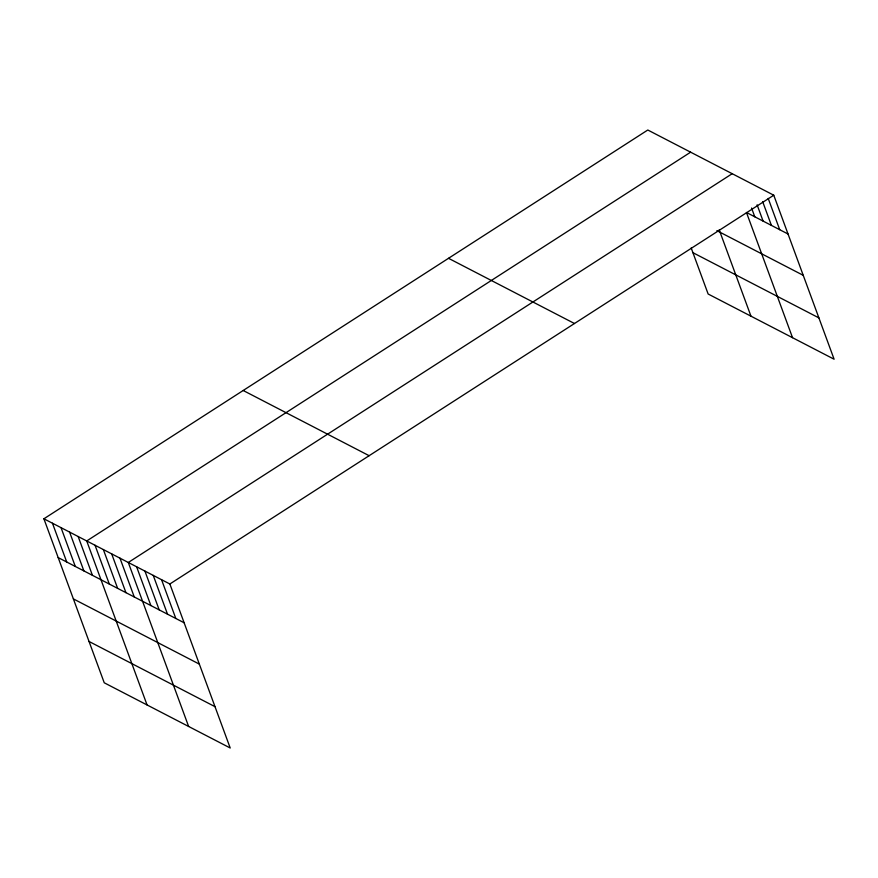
<?xml version="1.0" encoding="UTF-8"?>
<svg xmlns="http://www.w3.org/2000/svg" width="878" height="878" viewBox="0 0 878 878"><rect width="100%" height="100%" fill="white"/><g stroke="black" fill="none" stroke-linecap="round" stroke-linejoin="round"><path stroke-width="1.32" d="M43.9 518.788L169.86 583.991L230.201 747.99L104.241 682.788L43.9 518.788L647.799 130.01L773.759 195.212L834.1 359.212L708.14 294.009L691.195 247.958M690.624 152.179L86.724 540.958L147.065 704.957M732.197 173.701L128.298 562.48L188.627 726.468M169.86 583.991L773.759 195.212M788.038 234.009L746.465 212.487L792.538 337.69M716.887 230.629L803.238 275.33M692.94 252.688L818.9 317.891M448.515 258.308L574.475 323.51M243.184 390.49L369.144 455.704M58.167 557.585L184.139 622.787M73.379 598.895L199.339 664.108M89.04 641.467L215 706.669M768.206 198.417L779.719 229.707M762.664 201.622L771.411 225.405M757.11 204.826L763.092 221.102M751.557 208.031L754.784 216.8M719.181 229.784L750.964 316.179M161.552 579.689L175.819 618.485M153.233 575.386L167.511 614.183M144.925 571.084L159.192 609.881M136.606 566.782L150.884 605.579M119.979 558.178L134.257 596.963M111.671 553.875L125.938 592.661M103.352 549.562L117.63 588.359M95.043 545.26L109.311 584.057M78.164 536.524L92.431 575.32M69.592 532.09L83.871 570.887M61.032 527.656L75.299 566.453M52.46 523.222L66.739 562.019"/></g></svg>
